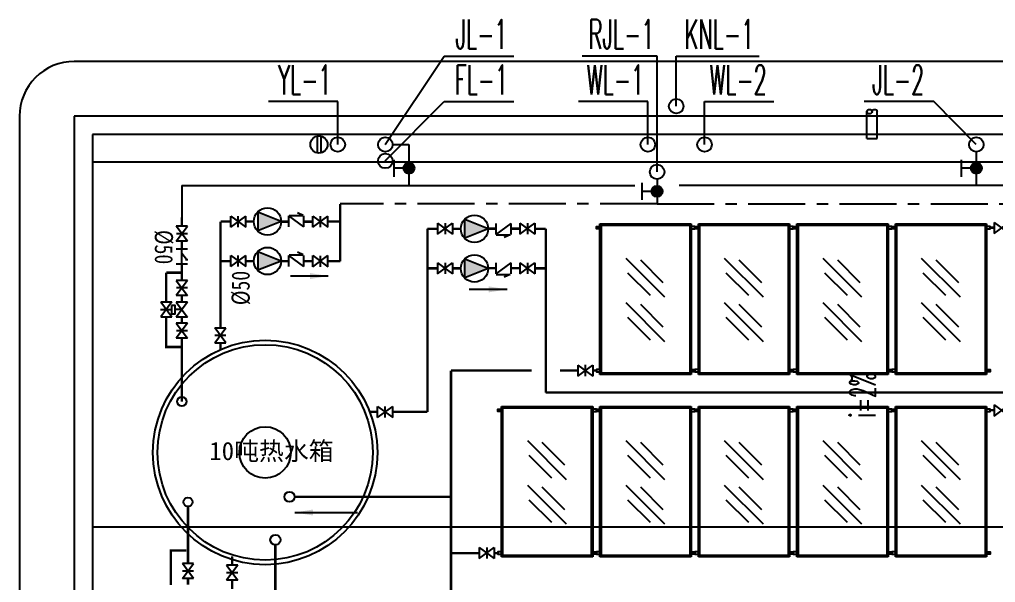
# Model space of a CAD drawing. Extents: x -1254782 to -617813, y -619975 to -323764.
# Drawn here: x -669079 to -658379, y -353348 to -347179 of the extents above; entities that cross this region are included whole.
import ezdxf

# ---------------------------------------------------------------- set-up
doc = ezdxf.new("R2010")
doc.units = 0
doc.header["$LTSCALE"] = 1000
doc.header["$MEASUREMENT"] = 0
doc.linetypes.add('CENTER', pattern=[2, 1.25, -0.25, 0.25, -0.25])
doc.linetypes.add('DASH', pattern=[0.35, 0.25, -0.1])
for name, color, linetype in [('4', 4, 'Continuous'), ('9', 9, 'Continuous'), ('DIM_SYMB', 3, 'Continuous'), ('EQUIP_雨水斗', 7, 'Continuous'), ('PIPE-给水', 1, 'Continuous'), ('TWT_LEAD', 3, 'Continuous'), ('TWT_TEXT', 7, 'Continuous'), ('VALVE_给水', 7, 'Continuous'), ('VPIPE-废水', 5, 'DASH'), ('VPIPE-污水', 5, 'DASH'), ('VPIPE-给水', 1, 'Continuous'), ('VPIPE-雨水', 222, 'DASH'), ('WALL-MOVE', 6, 'Continuous')]:
    doc.layers.add(name, color=color, linetype=linetype)
doc.styles.add('-宋体', font='simsun_0.shx', dxfattribs={"width": 0.8})
doc.styles.add('JD-gbcbig', font='gbenor.shx', dxfattribs={"height": 3, "bigfont": 'gbcbig.shx'})
doc.styles.get("Standard").update_dxf_attribs({"font": 'gbenor.shx', "bigfont": 'gbcbig.shx'})
doc.styles.add('天正', font='SIMPLEX.shx', dxfattribs={"width": 0.7, "bigfont": 'HZTXT.shx'})
doc.dimstyles.get("Standard").update_dxf_attribs({"dimscale": 100, "dimtxt": 3.5, "dimasz": 1, "dimexe": 2.5, "dimexo": 3, "dimgap": 1.5, "dimtad": 1, "dimdec": 0, "dimzin": 0, "dimdsep": 46, "dimtxsty": 'Standard', "dimblk": 'ARCHTICK', "dimcen": 0.09, "dimadec": 0, "dimazin": 0, "dimtfac": 1, "dimtdec": 0, "dimtix": 1, "dimtmove": 2, "dimatfit": 3, "dimfxl": 1, "dimtolj": 1, "dimtzin": 0, "dimarcsym": 0})

# ---------------------------------------------------------------- blocks, each defined once
blk = doc.blocks.new('A$C25A9143E')
blk.add_lwpolyline([(28899.99918109342, 6399.999724235851), (28899.99918107363, 5599.999724798545, 0.4142135623803664), (29499.99918107362, 4999.999724783644), (34699.99918112927, 4999.999724783702, 0.4142135623750495), (35299.99918112927, 5599.99972478766), (35299.99918105977, 15999.99972478871, 0.4142135623710887), (34699.99918105989, 16599.99972478475), (3999.999180971878, 16599.99972478993, 0.4142135623731448), (3399.999180971761, 15999.99972478993), (3399.999180971761, 10299.99880405224, 0.4142134932128194), (7299.999180956859, 6399.99972477241), (28899.99918105861, 6399.999724235851)], format="xyb")
at = {"layer": '9'}
for p, q in [((4199.999180971295, 15499.99972480081), (31399.99918097164, 15499.99972480081)), ((4199.999180971179, 11499.99972479179), (31499.99918097118, 11499.99972479453))]:
    blk.add_line(p, q, dxfattribs=at)
at = {"layer": 'DIM_SYMB'}
blk.add_lwpolyline([(12342.469532385, 12382.58117717597, 0, 0, 0), (12342.46953238466, 13217.54046767298, 80.00000000000001, 0, 0), (12342.46953238453, 13517.54046767298, 0, 0, 0)], format="xyseb", dxfattribs=at)
at = {"layer": 'WALL-MOVE'}
for p, q in [((3999.99918097118, 15999.99972480058), (3999.999180971178, 10299.99972478703)), ((31599.99918097118, 15999.99972480058), (3999.99918097118, 15999.99972480058)), ((4199.999180971178, 15799.99972480058), (4199.999180971179, 10299.99972478703)), ((31499.99918097118, 15799.99972480058), (4199.999180971178, 15799.99972480058))]:
    blk.add_line(p, q, dxfattribs=at)
at = {"layer": 'DIM_SYMB', "color": 7, "style": '天正', "width": 0.525}
blk.add_text('i=2%', height=280, rotation=90.0000000000235, dxfattribs=at).set_placement((12783.73157589345, 12698.06082242466))
blk = doc.blocks.new('_ArchTick')
at = {"color": 0, "linetype": 'ByBlock', "const_width": 0.4}
blk.add_lwpolyline([(-0.5, -0.5), (0.5, 0.5)], dxfattribs=at)
blk = doc.blocks.new('cvbcvb')
at = {"layer": '9'}
for p, q in [((1604291.724187534, -39244.92310887668), (1602641.399187832, -39244.92310882174)), ((1602641.399187832, -39244.92310882174), (1602641.3991878, -40244.58560867142)), ((1602656.40912533, -39259.93304631533), (1602641.399187832, -39244.92310881662)), ((1604276.714250036, -39259.93304637447), (1602656.40912533, -39259.93304632045)), ((1602656.40912533, -39259.93304632045), (1602656.409125298, -40229.57567117456)), ((1604276.714250035, -39259.9330463782), (1604291.724187534, -39244.92310888041)), ((1604276.714250005, -40229.57567122951), (1604276.714250036, -39259.93304637447)), ((1604291.724187502, -40244.58560872729), (1604291.724187534, -39244.92310887668)), ((1603445.654153996, -39956.52693057806), (1603021.109010416, -39531.98178697005)), ((1603427.964773023, -39797.32250172226), (1603180.313439256, -39549.67116796319)), ((1603933.458359404, -39956.52693057806), (1603508.913215824, -39531.98178697005)), ((1603915.768978431, -39797.32250172226), (1603668.117644664, -39549.67116796319)), ((1603286.449725151, -39938.8375495919), (1603038.798391395, -39691.18621582072)), ((1603774.253930558, -39938.8375495919), (1603526.602596803, -39691.18621582072)), ((1602656.409125299, -40229.57567117037), (1602641.3991878, -40244.58560866722)), ((1602656.409125298, -40229.57567117456), (1604276.714250005, -40229.57567122951)), ((1604276.714250005, -40229.57567123324), (1604291.724187502, -40244.58560873102)), ((1602641.3991878, -40244.58560867142), (1604291.724187502, -40244.58560872729))]:
    blk.add_line(p, q, dxfattribs=at)
for points in [[(1602696.43562533, -39244.92310882174), (1602696.43562533, -39204.89660882764), (1602671.419062833, -39204.89660882764), (1602671.419062833, -39244.92310882174)], [(1604236.687750036, -39244.92310887389), (1604236.687750039, -39204.89660887979), (1604261.704312535, -39204.89660888165), (1604261.704312532, -39244.92310887575)], [(1602696.435625296, -40244.58560867421), (1602696.435625294, -40284.61210866831), (1602671.419062798, -40284.61210866738), (1602671.4190628, -40244.58560867328)], [(1604236.687750005, -40244.58560872729), (1604236.687750005, -40284.6121087214), (1604261.704312501, -40284.6121087214), (1604261.704312501, -40244.58560872729)]]:
    blk.add_lwpolyline(points, close=True, dxfattribs=at)
blk = doc.blocks.new('A$C3E367D4F')
at = {"layer": '4'}
for p, q in [((0.0007258651312441, 320.6145805747365), (0.0007258651312441, 25.00156669318676)), ((0.0007258651312441, 320.6145805747365), (112.8007258648285, 320.6145805743872)), ((112.8007258648285, 320.6145805743872), (112.8007258648285, 25.00156669277931))]:
    blk.add_line(p, q, dxfattribs=at)
for centre, start, end in [((28.2007258652011, 21.63444340514252), 6.808968263494731, 173.1910317365052), ((28.2007258652011, 28.36868998053251), 186.808968268462, 353.191031731538), ((84.60072586499155, 28.36868998181308), 186.808968268462, 353.191031731538)]:
    blk.add_arc(centre, 28.40030843555154, start, end, dxfattribs=at)
blk = doc.blocks.new('$TwtSys$00000139')
at = {"color": 7}
for p, q in [((-18.75, 91.85586535436958, 1e-08), (-18.75, -91.85586535436958, 1e-08)), ((18.75, 91.85586535436958, 1e-08), (18.75, -91.85586535436958, 1e-08))]:
    blk.add_line(p, q, dxfattribs=at)
blk.add_circle((0, 0, 1e-08), 93.75)
blk = doc.blocks.new('$VALVE$00000497')
for p, q in [((77.84599647394498, 138.1702899510274), (-77.84599647394498, 138.1702899510274)), ((0, 49.99999999000284), (0, 138.1702899510274))]:
    blk.add_line(p, q)
at = {"const_width": 49.6031746031746}
blk.add_lwpolyline([(24.80158730159019, 0, 1), (-24.80158730159019, 0, 1)], format="xyb", close=True, dxfattribs=at)
blk.add_circle((0, 0), 49.99999998999999)
blk = doc.blocks.new('A$C1F4F14E7')
at = {"layer": '9'}
for points in [[(-6910.948829314206, 5346.807884353911), (-6654.685242869193, 5448.147438036278), (-6910.948829314206, 5549.486991718644)], [(-4642.582071515382, 5468.647915009293), (-4386.318485070369, 5367.308361327159), (-4642.582071515382, 5265.96880764456)], [(-6910.951315724291, 4912.812688422389), (-6654.687729279278, 5014.152242104523), (-6910.951315724291, 5115.491795787121)], [(-4642.579585105298, 5034.652719077538), (-4386.315998660284, 4933.313165395404), (-4642.579585105298, 4831.973611712805)]]:
    blk.add_hatch(color=256, dxfattribs=at).paths.add_polyline_path(points)
for p, q in [((-7208.238400864182, 5386.634774352423), (-7208.238400864182, 5507.634158841334)), ((-7208.238400864182, 5386.634774352423), (-7043.452474594815, 5507.634158841334)), ((-7208.238400864182, 5507.634158841334), (-7043.452474594815, 5386.634774352423)), ((-7125.84543773043, 5386.149475587997), (-7125.84543773043, 5507.148860076442)), ((-7043.452474594815, 5386.634774352423), (-7043.452474594815, 5507.634158841334)), ((-6910.948829314206, 5549.486991718644), (-6910.948829314206, 5346.807884353911)), ((-6654.685242869193, 5448.147438036278), (-6910.948829314206, 5549.486991718644)), ((-6405.086152078817, 5387.647745791823), (-6569.872078346321, 5508.647130280733)), ((-6569.872078346321, 5387.647745792288), (-6569.872078346321, 5508.647130280733)), ((-6566.65462395572, 5515.131913335295), (-6414.362232811981, 5515.131913335295)), ((-6414.362232811981, 5515.131913335295), (-6476.69439101615, 5544.262793383794)), ((-6405.086152078817, 5387.647745791823), (-6405.086152078817, 5508.647130280733)), ((-6306.843298746506, 5385.76652608253), (-6306.843298746506, 5506.765910571441)), ((-6306.843298746506, 5385.76652608253), (-6142.057372477139, 5506.765910571441)), ((-6306.843298746506, 5506.765910571441), (-6142.057372477139, 5385.76652608253)), ((-6224.450335612754, 5385.281227318104), (-6224.450335612754, 5506.280611806549)), ((-6142.057372477139, 5385.76652608253), (-6142.057372477139, 5506.765910571441)), ((-4642.582071515382, 5265.96880764456), (-4642.582071515382, 5468.647915009293)), ((-4386.318485070369, 5367.308361327159), (-4642.582071515382, 5468.647915009293)), ((-7683.494044354651, 5230.418922783457), (-7804.493428843561, 5395.204849052825)), ((-7804.493428843561, 5230.418922783457), (-7683.494044354651, 5395.204849052825)), ((-7683.494044354651, 5395.204849052825), (-7804.493428843561, 5395.204849052825)), ((-6654.685242869193, 5448.147438036278), (-6910.948829314206, 5346.807884353911)), ((-4939.869156655273, 5428.256659097853), (-4939.869156655273, 5307.257274608943)), ((-4939.869156655273, 5428.256659097853), (-4775.083230385906, 5307.257274608943)), ((-4939.869156655273, 5307.257274608943), (-4775.083230385906, 5428.256659097853)), ((-4857.476193521521, 5428.741957862279), (-4857.476193521521, 5307.742573373834)), ((-4775.083230385906, 5428.256659097853), (-4775.083230385906, 5307.257274608943)), ((-4386.318485070369, 5367.308361327159), (-4642.582071515382, 5265.96880764456)), ((-4136.716907869907, 5427.24368765892), (-4301.502834137412, 5306.24430317001)), ((-4301.502834137412, 5427.243687658454), (-4301.502834137412, 5306.24430317001)), ((-4136.716907869907, 5427.24368765892), (-4136.716907869907, 5306.24430317001)), ((-4038.474054537597, 5429.124907368212), (-4038.474054537597, 5308.125522879302)), ((-4038.474054537597, 5429.124907368212), (-3873.68812826823, 5308.125522879302)), ((-4038.474054537597, 5308.125522879302), (-3873.68812826823, 5429.124907368212)), ((-3956.081091403845, 5429.610206132639), (-3956.081091403845, 5308.610821644194)), ((-3873.68812826823, 5429.124907368212), (-3873.68812826823, 5308.125522879302)), ((1162.801598611055, 5437.140535974176), (1162.801598611055, 5316.141151481541)), ((1162.801598611055, 5437.140535974176), (1327.587524863658, 5316.141151481541)), ((1162.801598611055, 5316.141151481541), (1327.587524863658, 5437.140535974176)), ((-7683.008745590225, 5312.81188591721), (-7804.00813007867, 5312.81188591721)), ((-4298.285379746812, 5299.759520115214), (-4145.992988603073, 5299.759520115214)), ((-4145.992988603073, 5299.759520115214), (-4208.325146807241, 5270.628640066716)), ((-7683.494044354651, 5230.418922783457), (-7804.493428843561, 5230.418922783457)), ((-7683.494044354651, 5144.405514311162), (-7804.493428843561, 5144.405514311162)), ((-7743.993736599107, 4979.619588041795), (-7743.993736599107, 5144.405514311162)), ((-7692.151609262218, 5032.761780821136), (-7743.993736599107, 5096.063344729715)), ((-7705.110646808288, 5032.761780821136), (-7679.192571715917, 5032.761780821136)), ((-7208.238400864182, 4953.203944333596), (-7208.238400864182, 5074.203328822506)), ((-7208.238400864182, 4953.203944333596), (-7043.452474594815, 5074.203328822506)), ((-7208.238400864182, 5074.203328822506), (-7043.452474594815, 4953.203944333596)), ((-7125.84543773043, 4952.71864556917), (-7125.84543773043, 5073.718030057615)), ((-7043.452474594815, 4953.203944333596), (-7043.452474594815, 5074.203328822506)), ((-6910.951315724291, 5115.491795787121), (-6910.951315724291, 4912.812688422389)), ((-6654.687729279278, 5014.152242104523), (-6910.951315724291, 5115.491795787121)), ((-6405.086152078817, 4954.216915772762), (-6569.872078346321, 5075.216300261672)), ((-6569.872078346321, 4954.216915773228), (-6569.872078346321, 5075.216300261672)), ((-6566.65462395572, 5081.701083316235), (-6414.362232811981, 5081.701083316235)), ((-6414.362232811981, 5081.701083316235), (-6476.69439101615, 5110.831963364733)), ((-6405.086152078817, 4954.216915772762), (-6405.086152078817, 5075.216300261672)), ((-6306.843298746506, 4952.33569606347), (-6306.843298746506, 5073.33508055238)), ((-6306.843298746506, 4952.33569606347), (-6142.057372477139, 5073.33508055238)), ((-6306.843298746506, 5073.33508055238), (-6142.057372477139, 4952.33569606347)), ((-6224.450335612754, 4951.850397299043), (-6224.450335612754, 5072.849781787489)), ((-6142.057372477139, 4952.33569606347), (-6142.057372477139, 5073.33508055238)), ((-4642.579585105298, 4831.973611712805), (-4642.579585105298, 5034.652719077538)), ((-4386.315998660284, 4933.313165395404), (-4642.579585105298, 5034.652719077538)), ((-7683.494044354651, 4979.619588041795), (-7804.493428843561, 4979.619588041795)), ((-6654.687729279278, 5014.152242104523), (-6910.951315724291, 4912.812688422389)), ((-4939.869156655273, 4994.825829079258), (-4939.869156655273, 4873.826444590348)), ((-4939.869156655273, 4994.825829079258), (-4775.083230385906, 4873.826444590348)), ((-4939.869156655273, 4873.826444590348), (-4775.083230385906, 4994.825829079258)), ((-4857.476193521521, 4995.311127843685), (-4857.476193521521, 4874.31174335524)), ((-4775.083230385906, 4994.825829079258), (-4775.083230385906, 4873.826444590348)), ((-4386.315998660284, 4933.313165395404), (-4642.579585105298, 4831.973611712805)), ((-4136.716907869907, 4993.812857639859), (-4301.502834137412, 4872.813473150949)), ((-4301.502834137412, 4993.812857639394), (-4301.502834137412, 4872.813473150949)), ((-4136.716907869907, 4993.812857639859), (-4136.716907869907, 4872.813473150949)), ((-4038.474054537597, 4995.694077349152), (-4038.474054537597, 4874.694692860241)), ((-4038.474054537597, 4995.694077349152), (-3873.68812826823, 4874.694692860241)), ((-4038.474054537597, 4874.694692860241), (-3873.68812826823, 4995.694077349152)), ((-3956.081091403845, 4996.179376113578), (-3956.081091403845, 4875.179991625133)), ((-3873.68812826823, 4995.694077349152), (-3873.68812826823, 4874.694692860241)), ((-4298.285379746812, 4866.328690096153), (-4145.992988603073, 4866.328690096153)), ((-4145.992988603073, 4866.328690096153), (-4208.325146807241, 4837.197810047655)), ((-7683.494044354651, 4802.422246959177), (-7804.493428843561, 4802.422246959177)), ((-7683.494044354651, 4802.422246959177), (-7804.493428843561, 4637.63632068981)), ((-7804.493428843561, 4802.422246959177), (-7683.494044354651, 4637.63632068981)), ((-7683.008745590225, 4720.029283825424), (-7804.00813007867, 4720.029283825424)), ((-7683.494044354651, 4637.63632068981), (-7804.493428843561, 4637.63632068981)), ((-7975.689868296264, 4566.374831662164), (-7854.690483807353, 4566.374831662164)), ((-7975.689868296264, 4566.374831662164), (-7854.690483807353, 4401.588905392797)), ((-7854.690483807353, 4566.374831662164), (-7975.689868296264, 4401.588905392797)), ((-7683.494044354651, 4564.110959317186), (-7804.493428843561, 4564.110959317186)), ((-7683.494044354651, 4564.110959317186), (-7804.493428843561, 4399.325033047818)), ((-7804.493428843561, 4564.110959317186), (-7683.494044354651, 4399.325033047818)), ((-7976.17516706069, 4483.981868528411), (-7855.175782572245, 4483.981868528411)), ((-7975.689868296264, 4401.588905392797), (-7854.690483807353, 4401.588905392797)), ((-7743.993736598408, 4481.717996183433), (-7815.466584570472, 4481.717996183433)), ((-7683.494044354651, 4399.325033047818), (-7804.493428843561, 4399.325033047818)), ((-7683.494044354651, 4332.945721098804), (-7804.493428843561, 4332.945721098804)), ((-7683.494044354651, 4332.945721098804), (-7804.493428843561, 4168.159794829437)), ((-7804.493428843561, 4332.945721098804), (-7683.494044354651, 4168.159794829437)), ((-7382.858185843564, 4119.083384125726), (-7261.858801354654, 4283.869310395093)), ((-7261.858801354654, 4119.083384125726), (-7382.858185843564, 4283.869310395093)), ((-7382.858185843564, 4283.869310395093), (-7261.858801354654, 4283.869310395093)), ((-7683.008745590225, 4250.552757965052), (-7804.00813007867, 4250.552757965052)), ((-7383.343484607991, 4201.476347259478), (-7262.344100119546, 4201.476347259478)), ((-7683.494044354651, 4168.159794829437), (-7804.493428843561, 4168.159794829437)), ((-7382.858185843564, 4119.083384125726), (-7261.858801354654, 4119.083384125726)), ((-3403.013652759022, 3874.737042971654), (-3403.013652759022, 3753.737658479018)), ((-3403.013652759022, 3874.737042971654), (-3238.227726506419, 3753.737658479018)), ((-3403.013652759022, 3753.737658479018), (-3238.227726506419, 3874.737042971654)), ((-3320.62068961782, 3875.222341724439), (-3320.62068961782, 3754.222957231803)), ((-3238.227726506419, 3874.737042971654), (-3238.227726506419, 3753.737658479018)), ((1162.801598674734, 3437.140535969054), (1162.801598674734, 3316.141151476419)), ((1162.801598674734, 3437.140535969054), (1327.587524927337, 3316.141151476419)), ((1162.801598674734, 3316.141151476419), (1327.587524927337, 3437.140535969054)), ((-5597.06024360063, 3300.588213462964), (-5432.274317331263, 3421.587597951875)), ((-5597.06024360063, 3421.587597951875), (-5432.274317331263, 3300.588213462964)), ((-5597.06024360063, 3300.588213462964), (-5597.06024360063, 3421.587597951875)), ((-5514.667280466878, 3300.102914698538), (-5514.667280466878, 3421.102299186983)), ((-5432.274317331263, 3300.588213462964), (-5432.274317331263, 3421.587597951875)), ((-4482.729152598767, 1874.737042935332), (-4482.729152598767, 1753.737658442696)), ((-4482.729152598767, 1874.737042935332), (-4317.943226346164, 1753.737658442696)), ((-4482.729152598767, 1753.737658442696), (-4317.943226346164, 1874.737042935332)), ((-4400.336189457564, 1875.222341688117), (-4400.336189457564, 1754.222957195481)), ((-4317.943226346164, 1874.737042935332), (-4317.943226346164, 1753.737658442696)), ((-7615.976722837193, 1534.655218990869), (-7736.976107326103, 1699.441145260236)), ((-7736.976107326103, 1534.655218990869), (-7615.976722837193, 1699.441145260236)), ((-7615.976722837193, 1699.441145260236), (-7736.976107326103, 1699.441145260236)), ((-7615.491424072766, 1617.048182124621), (-7736.490808561211, 1617.048182124621)), ((-7131.818474770408, 1680.481840392574), (-7252.817859259318, 1680.481840392574)), ((-7131.818474770408, 1680.481840392574), (-7252.817859259318, 1515.695914123207)), ((-7252.817859259318, 1680.481840392574), (-7131.818474770408, 1515.695914123207)), ((-7615.976722837193, 1534.655218990869), (-7736.976107326103, 1534.655218990869)), ((-7131.818474770408, 1598.088877257542), (-7252.817859259318, 1598.088877257542)), ((-7131.818474770408, 1515.695914123207), (-7252.817859259318, 1515.695914123207))]:
    blk.add_line(p, q, dxfattribs=at)
at = {"layer": '9', "linetype": 'ByBlock', "const_width": 26.75635050656377}
for points in [[(-6007.882825596491, 5640.906421353342), (-6007.882825596491, 5012.835388307926)], [(-7743.993736599107, 5395.204849052825), (-7743.993736599107, 5492.26254446141)], [(-7208.238400864182, 5447.134466596879), (-7319.647788438247, 5447.134466596879)], [(-7319.647788438247, 5447.134466596879), (-7319.647788438247, 5013.703636578052)], [(-7043.452474594815, 5447.134466596879), (-6953.58740993659, 5447.134466596879)], [(-6654.693530902498, 5446.266218326986), (-6569.872078346321, 5446.266218326986)], [(-6405.086152078817, 5446.266218326986), (-6306.843298746506, 5446.266218326986)], [(-6142.057372477139, 5447.134466596879), (-6007.882825596491, 5447.134466596879)], [(-4939.869156655273, 5367.756966853398), (-5051.278544229339, 5367.756966853398)], [(-5051.278544229339, 3361.08790570742), (-5051.278544229339, 5367.756966853398)], [(-4775.083230385906, 5367.756966853398), (-4685.218165727682, 5367.756966853398)], [(-4386.32428669359, 5368.625215123756), (-4301.502834137412, 5368.625215123756)], [(-4136.716907869907, 5368.625215123756), (-4038.474054537597, 5368.625215123756)], [(-3753.907236306463, 5367.756966853398), (-3873.68812826823, 5367.756966853398)], [(-3753.907236306463, 3572.804636553163), (-3753.907236306463, 5367.756966853398)], [(1119.430858341395, 5379.506038077176), (1162.801598611055, 5379.506038077176)], [(-7743.993736599107, 5144.405514311162), (-7743.993736599107, 5230.418922783457)], [(-7743.993736599107, 4802.422246959177), (-7743.993736599107, 4979.619588041795)], [(-7208.238400864182, 5013.703636578052), (-7319.647788438247, 5013.703636578052)], [(-7319.647788438247, 5013.703636578052), (-7319.647788438247, 4283.869310395093)], [(-7043.452474594815, 5013.703636578052), (-6953.58740993659, 5013.703636578052)], [(-6654.693530902498, 5012.835388307926), (-6569.872078346321, 5012.835388307926)], [(-6405.086152078817, 5012.835388307926), (-6306.843298746506, 5012.835388307926)], [(-6142.057372477139, 5012.835388307926), (-6007.882825596491, 5012.835388307926)], [(-4939.869156655273, 4934.326136834803), (-5051.278544229339, 4934.326136834803)], [(-4775.083230385906, 4934.326136834803), (-4685.218165727682, 4934.326136834803)], [(-4386.32428669359, 4935.194385104696), (-4301.502834137412, 4935.194385104696)], [(-4136.716907869907, 4935.194385104696), (-4038.474054537597, 4935.194385104696)], [(-3753.907236306463, 4934.326136834803), (-3873.68812826823, 4934.326136834803)], [(-7743.993736599107, 4886.468167101383), (-7915.190176051808, 4886.468167101383)], [(-7915.190176051808, 4566.374831662164), (-7915.190176051808, 4886.468167101383)], [(-7743.993736599107, 4564.110959317186), (-7743.993736599107, 4637.63632068981)], [(-7915.190176051808, 4401.588905392797), (-7915.190176051808, 4072.531953251804), (-7743.993736599107, 4072.531953251804)], [(-7743.993736599107, 4332.945721098804), (-7743.993736599107, 4399.325033047818)], [(-7743.993736599107, 4168.159794829437), (-7743.993736599107, 3474.793641677592)], [(-7319.647788438247, 4119.083384125726), (-7319.647788438247, 4036.70381020091)], [(-4792.646603037952, -335.7680998775177), (-4792.646602977067, 3814.237350720214)], [(-3910.347095625242, 3814.237350720214), (-4792.646602977067, 3814.237350720214)], [(-3403.013652759022, 3814.237350720214), (-3597.467376987683, 3814.237350720214)], [(-3199.431140901638, 3814.237350720214), (-3238.227726506419, 3814.237350720214)], [(-3753.907236306463, 3572.804636553163), (15550.92764429748, 3572.804636553163), (15550.92764428595, 3379.506038590334), (15550.92764428595, 1929.881371139083), (15550.92764435452, 1229.50058780564), (15502.31271629187, 1229.50058780564)], [(-5597.06024360063, 3361.08790570742), (-5683.526756221545, 3361.08790570742)], [(-5432.274317331263, 3361.08790570742), (-5051.278544229339, 3361.08790570742)], [(1119.430858405074, 3379.506038072054), (1162.801598674734, 3379.506038072054)], [(-4792.646602972876, 2430.07403194136), (-6508.69948072161, 2430.420665230893)], [(-7676.476415081649, 1699.441145260236), (-7676.476415081649, 2323.533666179516)], [(-7864.16973622865, 1466.012034697109), (-7864.16973622865, 1841.155709376209), (-7692.973296775716, 1841.155709376209)], [(-6718.477896856725, 1904.196203151776), (-6718.477896856725, 777.3500137951341), (-6718.477896856725, -678.8288270572666)], [(-4482.729152598767, 1814.237350683892), (-4792.646602987312, 1814.237350691168)], [(-4279.146640741383, 1814.237350683892), (-4317.943226346164, 1814.237350683892)], [(-7192.318167014862, 1680.481840392574), (-7192.318167014862, 1779.06480906764)], [(-7676.476415081649, 1468.275907042087), (-7676.476415081649, 1534.655218990869)], [(-7192.318167014862, 1515.695914123207), (-7192.318167014862, 1419.666620476637)]]:
    blk.add_lwpolyline(points, dxfattribs=at)
at = {"layer": '9'}
blk.add_lwpolyline([(-7856.512258779024, 4526.916553783114), (-7856.512258779024, 4436.519438583753), (-7815.466584570472, 4436.519438583753), (-7815.466584570472, 4526.916553783114)], close=True, dxfattribs=at)
for centre, radius in [((-6804.138042869745, 5448.147438036278), 149.4528), ((-4535.768798660836, 5367.612243684358), 149.4528), ((-6804.138042869745, 5014.71660801745), 149.4528), ((-4535.768798660836, 4933.313165395404), 149.4528), ((-6830.482270761859, 2916.798531914014), 1230), ((-6830.482270761859, 2916.798531914014), 1180), ((-6830.482270761859, 2916.798531914014), 281.6846750304103)]:
    blk.add_circle(centre, radius, dxfattribs=at)
at = {"layer": '9', "linetype": 'ByBlock'}
for centre, radius in [((-7743.993736599107, 3474.793641677592), 50), ((-6564.132443609182, 2430.40688789374), 55.43296459972044), ((-7676.476415081649, 2373.533666179516), 50), ((-6718.477896856843, 1959.629167751467), 55.43296459972044)]:
    blk.add_circle(centre, radius, dxfattribs=at)
at = {"layer": '9', "extrusion": (0, 0, -1), "zscale": -1, "rotation": 270}
for p in [(42404.32774978271, 1608063.433382011), (41324.61224994808, 1608063.433382047), (40244.89675010833, 1608063.433382083), (39165.18125026859, 1608063.433382114), (43484.04324962245, 1606063.433381975), (42404.32774978271, 1606063.433382011), (41324.61224994808, 1606063.433382047), (40244.89675010833, 1606063.433382083), (39165.18125026859, 1606063.433382115)]:
    blk.add_blockref('cvbcvb', p, dxfattribs=at)
at = {"layer": '9', "style": '-宋体', "width": 0.8}
for rotation, p in [(270, (-8039.540057649835, 5355.070035707671)), (90, (-7000.469242086168, 4531.025997353484))]:
    blk.add_text('%%c50', height=198.2594936708861, rotation=rotation, dxfattribs=at).set_placement(p)
at = {"layer": '9', "insert": (-7443.175692172721, 3032.903785847012), "char_height": 200, "width": 133434.2933797135, "attachment_point": 1, "style": 'JD-gbcbig'}
blk.add_mtext('{\\fSimSun|b0|i0|c134|p2;10吨热水箱}', dxfattribs=at)
at = {"layer": '9'}
for points in [[(-6138.90669568046, 4849.908053350053), (-6554.125220082003, 4849.908053350053)], [(-4178.260513172834, 4703.772729316261), (-4593.479037574375, 4703.772729316261)], [(-6504.817788338522, 2258.817624733201), (-5818.726236307994, 2258.817624733201)]]:
    blk.add_leader(points, dimstyle='STANDARD', override={"dimasz": 2, "dimgap": 1.5, "dimtad": 0}, dxfattribs=at)

msp = doc.modelspace()

# ---------------------------------------------------------------- linework, layer by layer
at = {"layer": 'PIPE-给水', "linetype": 'Continuous'}
for p, q in [((-664988.9189072594, -348548.9404937978), (-664810.1198382466, -348548.9404937978)), ((-664810.1198382466, -348548.9404937978), (-664810.1198382466, -348999.0200366742)), ((-658589.5362229839, -348628.9404937977), (-658589.5362229839, -348999.0200366737)), ((-667299.6910253701, -348999.0200366742), (-664810.1198382466, -348999.0200366742)), ((-667299.6910253819, -348999.0200366797), (-667299.6910253819, -349347.6639135661)), ((-664810.1198382466, -348999.0200366742), (-662333.7421749281, -348999.0200366742)), ((-662089.5362229839, -348928.9404937977), (-662089.5362229839, -349199.0200366741)), ((-658589.5362229834, -348999.0200366742), (-661845.3302710396, -348999.0200366742)), ((-655333.742174928, -348999.0200366742), (-658589.5362229834, -348999.0200366742))]:
    msp.add_line(p, q, dxfattribs=at)
at = {"layer": 'PIPE-给水', "linetype": 'CENTER', "ltscale": 0.5}
for q in [(-665563.5801143794, -349199.0200366741), (-655089.5362229839, -349199.0200366741)]:
    msp.add_line((-662089.5362229839, -349199.0200366741), q, dxfattribs=at)
at = {"layer": 'TWT_LEAD'}
for p, q in [((-665068.9189072594, -348548.9404937978), (-664422.5175425333, -347579.0484815976)), ((-664422.5175425333, -347579.0484815976), (-663661.5798877366, -347579.0484815976)), ((-662089.5362229839, -347579.0484815976), (-662910.4738777806, -347579.0484815976)), ((-662089.5362229839, -348848.9404937976), (-662089.5362229839, -347579.0484815976)), ((-661879.2275651187, -348128.6318359326), (-661879.2275651187, -347579.0484815976)), ((-661879.2275651187, -347579.0484815976), (-660968.310786584, -347579.0484815976)), ((-665589.5362229839, -348079.0484815976), (-666350.4738777806, -348079.0484815976)), ((-665589.5362229839, -348548.9404937975), (-665589.5362229839, -348079.0484815976)), ((-665068.9189072594, -348728.9404937977), (-664422.5175425333, -348079.0484815976)), ((-664422.5175425333, -348079.0484815976), (-663661.5798877366, -348079.0484815976)), ((-662189.5362229839, -348079.0484815976), (-662950.4738777807, -348079.0484815976)), ((-662189.5362229839, -348548.9404937977), (-662189.5362229839, -348079.0484815976)), ((-661568.9189072537, -348548.9404937977), (-661568.9189072537, -348079.0484815976)), ((-661568.9189072537, -348079.0484815976), (-660807.9812524568, -348079.0484815976)), ((-659056.9043891683, -348079.0484815976), (-659817.8420439651, -348079.0484815976)), ((-658590.5030244425, -348548.9404937977), (-659056.9043891683, -348079.0484815976))]:
    msp.add_line(p, q, dxfattribs=at)
at = {"layer": 'VPIPE-废水', "linetype": 'Continuous'}
msp.add_circle((-665068.9189072594, -348728.9404937977), 80, dxfattribs=at)
at = {"layer": 'VPIPE-污水', "linetype": 'Continuous'}
for centre in [(-662189.5362229839, -348548.9404937977), (-661568.9189072537, -348548.9404937977)]:
    msp.add_circle(centre, 80, dxfattribs=at)
at = {"layer": 'VPIPE-给水', "linetype": 'Continuous'}
for centre in [(-665068.9189072594, -348548.9404937978), (-658589.5362229839, -348548.9404937977), (-662089.5362229839, -348848.9404937976)]:
    msp.add_circle(centre, 80, dxfattribs=at)
at = {"layer": 'VPIPE-雨水', "linetype": 'Continuous'}
for centre in [(-661879.2275651187, -348128.6318359326), (-665589.5362229839, -348548.9404937975)]:
    msp.add_circle(centre, 80, dxfattribs=at)

# ---------------------------------------------------------------- block references
at = {"layer": '9'}
for name, p in [('A$C25A9143E', (-672479.2267460898, -364238.6315607569)), ('A$C1F4F14E7', (-659555.6972887829, -354839.9264580274))]:
    msp.add_blockref(name, p, dxfattribs=at)
at = {"layer": 'EQUIP_雨水斗'}
msp.add_blockref('$TwtSys$00000139', (-665796.0673758751, -348548.9404937975), dxfattribs=at)
at = {"layer": 'TWT_TEXT', "xscale": -0.999999, "yscale": 0.999999, "zscale": 0.999999, "rotation": 180}
msp.add_blockref('A$C3E367D4F', (-659788.6713002225, -348163.2173111848), dxfattribs=at)
at = {"layer": 'VALVE_给水', "xscale": -1.199999999999999, "yscale": -1.199999999999999, "zscale": 1.199999999999999, "rotation": 270}
for p in [(-664810.1198382466, -348808.242585336), (-658589.5362229839, -348808.242585336), (-662089.5362229839, -349061.8349985001)]:
    msp.add_blockref('$VALVE$00000497', p, dxfattribs=at)

# ---------------------------------------------------------------- texts
at = {"layer": 'TWT_LEAD', "color": 7, "style": '天正', "width": 0.525}
for s, p in [('JL-1', (-664298.048715135, -347499.0484815977)), ('RJL-1', (-662840.0050503822, -347499.0484815977)), ('KNL-1', (-661787.7691758513, -347499.0484815977)), ('YL-1', (-666242.0050503822, -347999.0484815977)), ('FL-1', (-664306.0487151348, -347999.0484815977)), ('WL-1', (-662858.0050503822, -347999.0484815977)), ('WL-2', (-661512.4500798552, -347999.0484815977)), ('JL-2', (-659729.3732165667, -347999.0484815977))]:
    msp.add_text(s, height=320, dxfattribs=at).set_placement(p)

doc.saveas('drawing.dxf')
